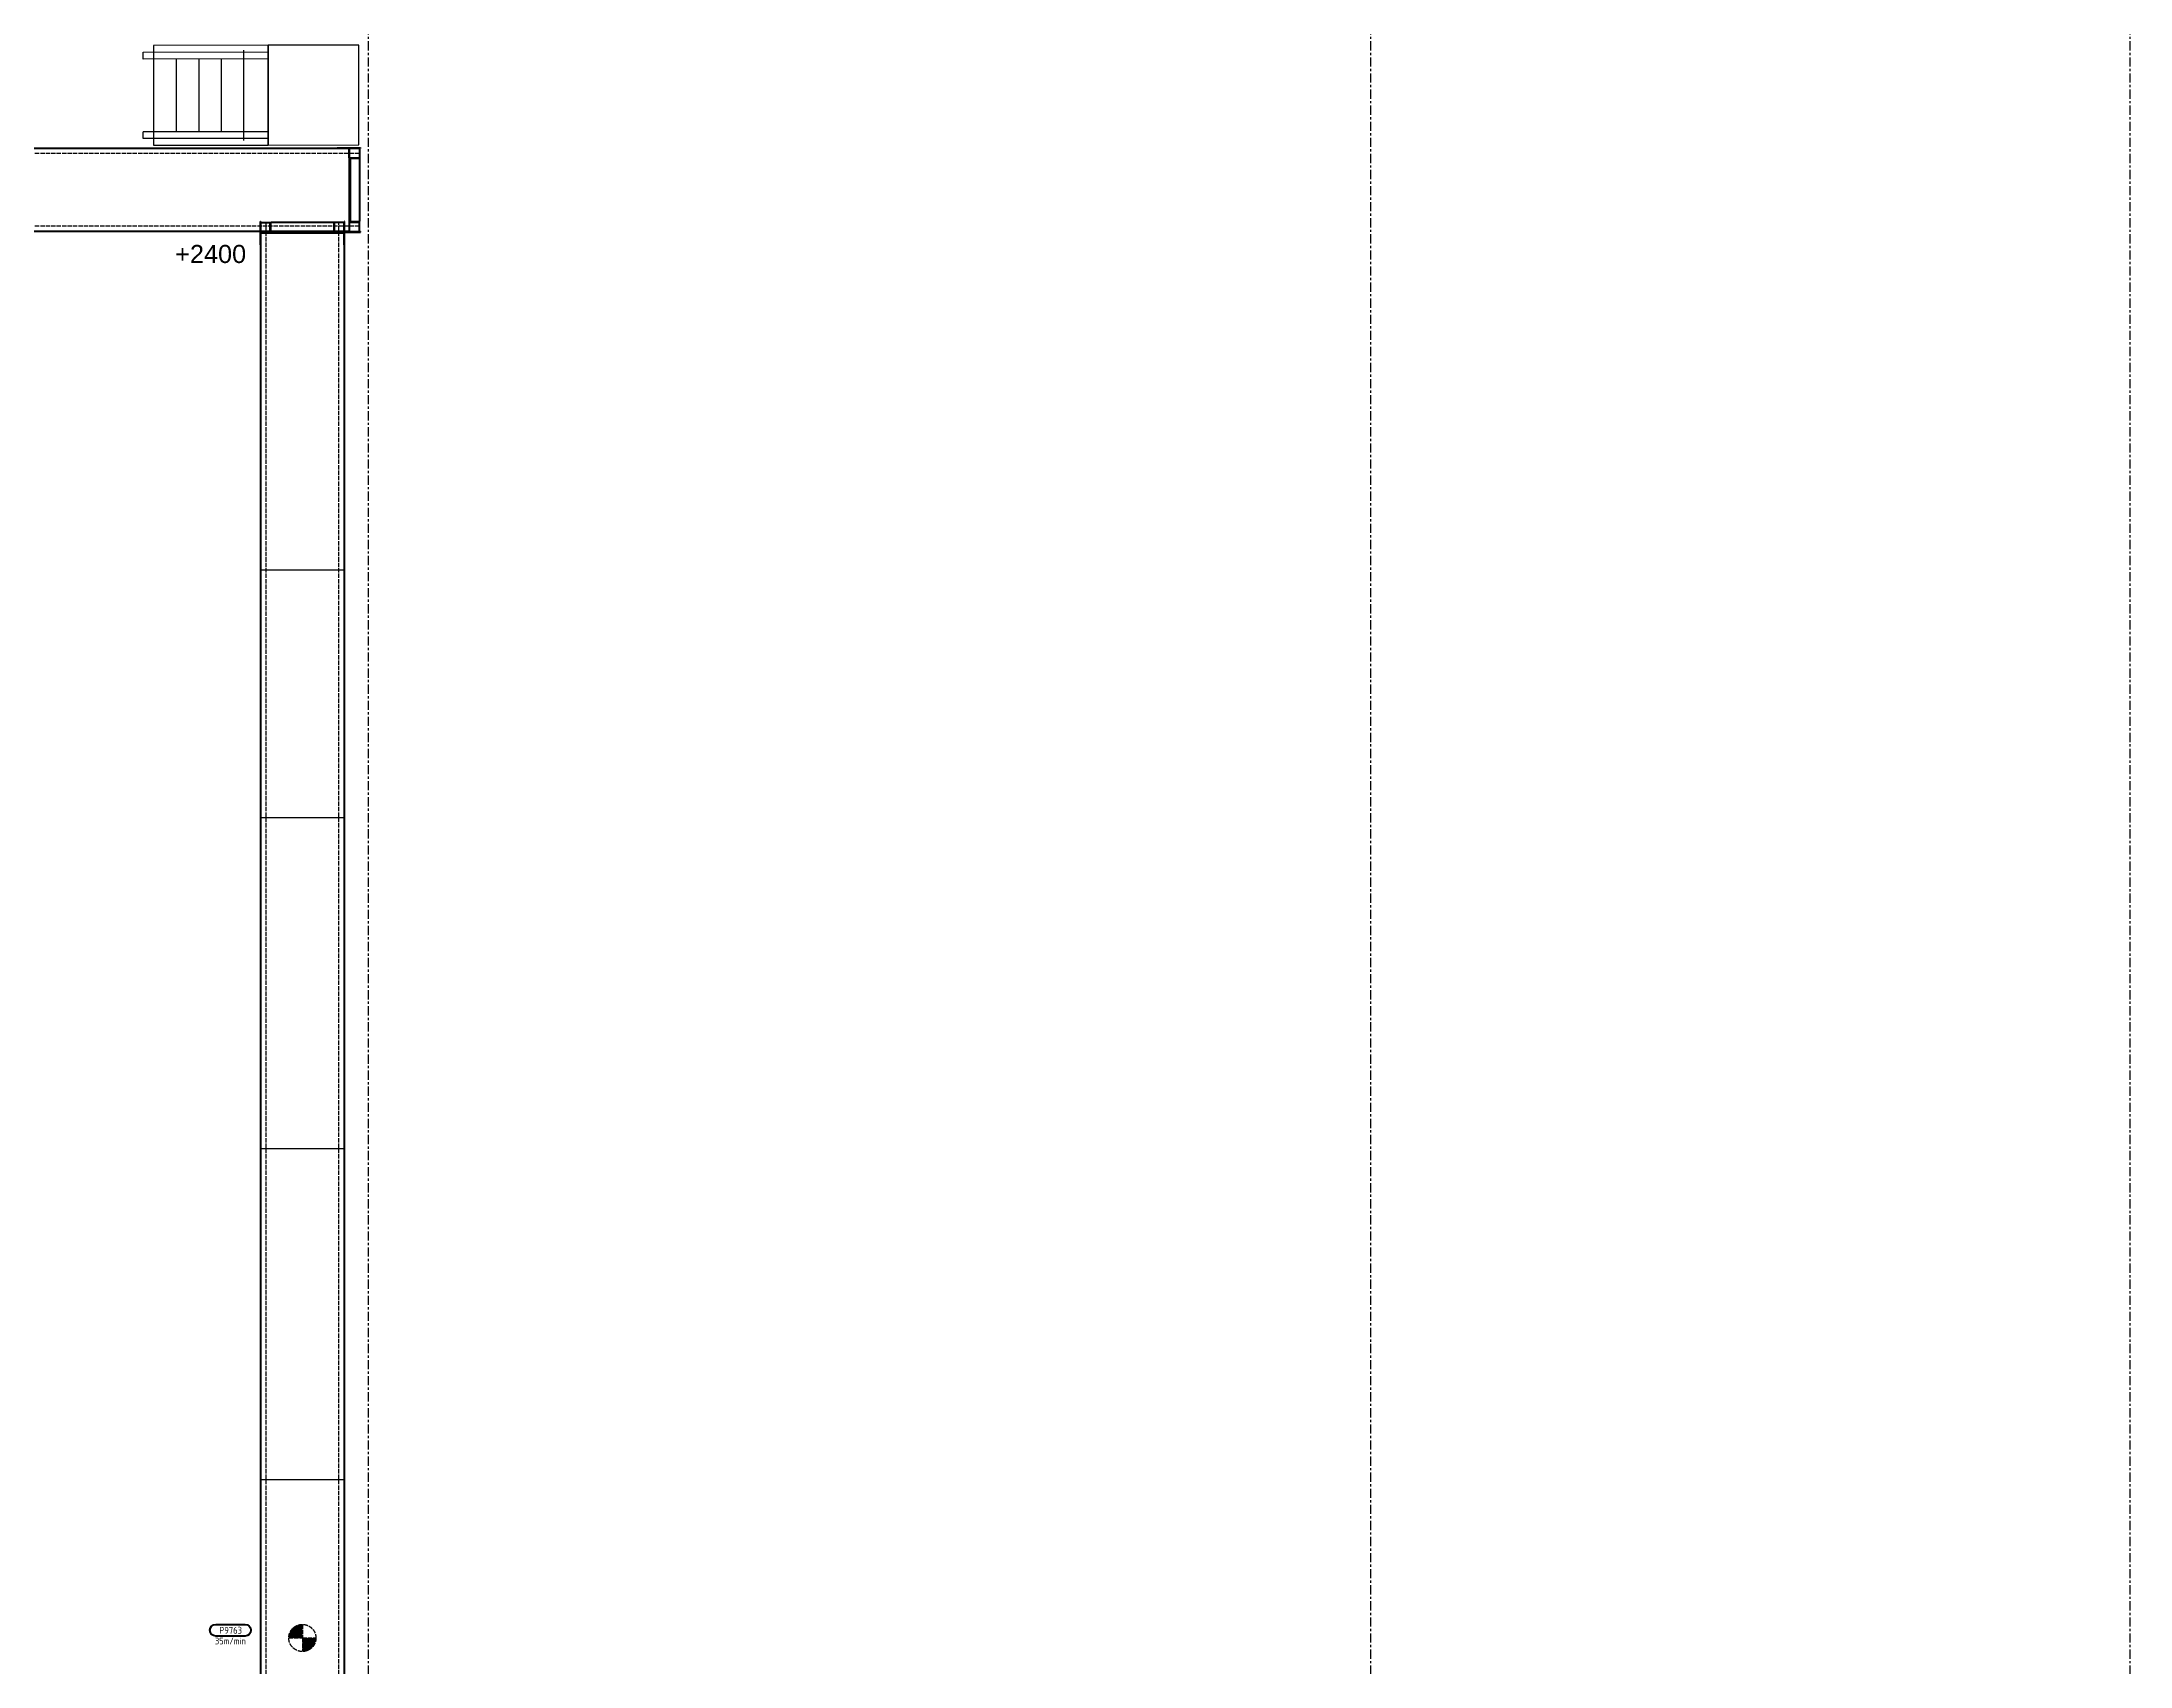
# Model space of a CAD drawing. Header units: millimetres. Extents: x -677815 to 406757, y -145898 to 39000.
# Drawn here: x 227987 to 251088, y -18598 to -639 of the extents above; entities that cross this region are included whole.
import ezdxf
from ezdxf.enums import TextEntityAlignment as Align

# ---------------------------------------------------------------- set-up
doc = ezdxf.new("R2010")
doc.units = ezdxf.units.MM
doc.header["$LTSCALE"] = 8
for name, pattern in [('Xref building Toll$0$Grid Line', [22.225, 12.7, -3.175, 3.175, -3.175]), ('Xref Conv Trash$0$AM_ISO02W050', [7.5, 6, -1.5]), ('Xref Conv Trash$0$AM_ISO08W050', [18, 12, -1.5, 3, -1.5])]:
    doc.linetypes.add(name, pattern=pattern)
doc.layers.add('Xref building Toll$0$S-GRID', color=8, linetype='Continuous')
for name, color, linetype, lineweight in [('Xref Conv Trash$0$Cont 2.5', 7, 'Continuous', 50), ('Xref Conv Trash$0$Conv - Trash', 1, 'Continuous', 25), ('Xref Conv Trash$0$Conveyor Speeds', 8, 'Xref Conv Trash$0$AM_ISO08W050', 25), ('Xref Conv Trash$0$Hidden', 9, 'Xref Conv Trash$0$AM_ISO02W050', 25), ('Xref Conv Trash$0$M-PLAT', 1, 'Continuous', 25), ('Xref Conv Trash$0$P_Number', 4, 'Continuous', 50), ('Xref Conv Trash$0$Text', 40, 'Continuous', 35)]:
    doc.layers.add(name, color=color, linetype=linetype, lineweight=lineweight)
doc.styles.add('Xref Conv Trash$0$Arial', font='arial.ttf', dxfattribs={"height": 2.950599})
doc.styles.add('Xref Conv Trash$0$STANDARD', font='ISOCP.SHX')

# ---------------------------------------------------------------- blocks, each defined once
blk = doc.blocks.new('*U146')
at = {"lineweight": 50}
for p, q in [((35715, 465), (35975, 465)), ((35715, 460), (35715, 465)), ((35975, 465), (35975, 460)), ((35715, 460), (35975, 460)), ((35851, 355), (35851, 460)), ((35851, 355), (35962, 355)), ((35866, 350), (35966, 350)), ((35866, 350), (35866, -351)), ((35962, 460), (35962, 355)), ((35966, 350), (35966, -351)), ((35715, -461), (35975, -461)), ((35715, -466), (35715, -461)), ((35851, -356), (35962, -356)), ((35851, -356), (35851, -461)), ((35866, -351), (35966, -351)), ((35962, -461), (35962, -356)), ((35975, -466), (35975, -461)), ((35715, -466), (35975, -466))]:
    blk.add_line(p, q, dxfattribs=at)
blk.add_lwpolyline([(3779, 460), (35849, 460), (35849, -461), (3779, -461)], close=True, dxfattribs=at)
at = {"layer": 'Xref Conv Trash$0$Hidden'}
for p, q in [((3834, 402), (35962, 402)), ((3834, -403), (35962, -403))]:
    blk.add_line(p, q, dxfattribs=at)
at = {"layer": 'Xref Conv Trash$0$Hidden', "const_width": 150}
for points in [[(20315, -75, -0.414214), (20240, 0, -0.414213)], [(20315, 75, -0.414214), (20390, 0, -0.414213)]]:
    blk.add_lwpolyline(points, format="xyb", dxfattribs=at)
at = {"layer": 'Xref Conv Trash$0$Hidden'}
for points in [[(20315, 150), (20315, 0)], [(20315, 0), (20165, 0)], [(20465, 0), (20315, 0)], [(20315, 0), (20315, -150)]]:
    blk.add_lwpolyline(points, dxfattribs=at)
blk.add_circle((20315, 0), 150, dxfattribs=at)
blk = doc.blocks.new('Xref Conv Trash$0$Pno2')
at = {"layer": 'Xref Conv Trash$0$Cont 2.5', "lineweight": 50}
blk.add_lwpolyline([(-6.47, 2.55), (6.32, 2.55, -1), (6.32, -2.54), (-6.47, -2.54, -1)], format="xyb", close=True, dxfattribs=at)
at = {"layer": 'Xref Conv Trash$0$Text', "color": 7, "style": 'Xref Conv Trash$0$STANDARD'}
blk.add_attdef('PNO', text='', height=3, dxfattribs=at).set_placement((0, 0), align=Align.MIDDLE)
blk = doc.blocks.new('*U148')
at = {"lineweight": 50}
for p, q in [((260, 466), (0, 466)), ((0, 466), (0, 460)), ((260, 460), (260, 466)), ((19195, 466), (19464, 466)), ((19195, 460), (19195, 466)), ((19464, 460), (19464, 466)), ((260, 460), (0, 460)), ((109, 350), (9, 350)), ((9, 350), (9, -350)), ((13, 460), (13, 356)), ((124, 356), (13, 356)), ((109, 350), (109, -350)), ((124, 356), (124, 460)), ((19195, 460), (19464, 460)), ((19331, 356), (19331, 460)), ((19331, 356), (19442, 356)), ((19346, 350), (19446, 350)), ((19346, 350), (19346, -350)), ((19442, 460), (19442, 356)), ((19446, 350), (19446, -350)), ((260, -460), (0, -460)), ((0, -466), (0, -460)), ((109, -350), (9, -350)), ((124, -356), (13, -356)), ((13, -460), (13, -356)), ((124, -356), (124, -460)), ((260, -466), (260, -460)), ((19195, -460), (19464, -460)), ((19195, -466), (19195, -460)), ((19331, -356), (19442, -356)), ((19331, -356), (19331, -460)), ((19346, -350), (19446, -350)), ((19442, -460), (19442, -356)), ((19464, -466), (19464, -460)), ((260, -466), (0, -466)), ((19195, -466), (19464, -466))]:
    blk.add_line(p, q, dxfattribs=at)
for p, q in [((126, 460), (126, -460)), ((3784, 460), (3784, -460)), ((7441, 460), (7441, -460)), ((11099, 460), (11099, -460)), ((14756, 460), (14756, -460)), ((18414, 460), (18414, -460))]:
    blk.add_line(p, q)
blk.add_lwpolyline([(126, 460), (19329, 460), (19329, -460), (126, -460)], close=True, dxfattribs=at)
at = {"layer": 'Xref Conv Trash$0$Hidden'}
for p, q in [((13, 402), (19442, 402)), ((13, -402), (19442, -402))]:
    blk.add_line(p, q, dxfattribs=at)
at = {"layer": 'Xref Conv Trash$0$Hidden', "const_width": 150}
for points in [[(13901, -75, -0.414214), (13826, 0, -0.414213)], [(13901, 75, -0.414214), (13976, 0, -0.414213)]]:
    blk.add_lwpolyline(points, format="xyb", dxfattribs=at)
at = {"layer": 'Xref Conv Trash$0$Hidden'}
for points in [[(13901, 150), (13901, 0)], [(13901, 0), (13751, 0)], [(14051, 0), (13901, 0)], [(13901, 0), (13901, -150)]]:
    blk.add_lwpolyline(points, dxfattribs=at)
blk.add_circle((13901, 0), 150, dxfattribs=at)
blk = doc.blocks.new('Xref Conv Trash$0$stairs short')
for p, q in [((2750, -3520), (2750, -2520)), ((3020, -2615), (1635, -2618)), ((1750, -2620), (1750, -3420)), ((1750, -2620), (1750, -3420)), ((1750, -2623), (1750, -3423)), ((2000, -2620), (2000, -3420)), ((2250, -2620), (2250, -3420)), ((2500, -2620), (2500, -3420)), ((3020, -3420), (1635, -3423))]:
    blk.add_line(p, q)
for points in [[(3020, -2540), (3020, -2615), (1635, -2618), (1635, -2543)], [(3020, -2465), (1750, -2468), (1750, -3572), (3020, -3569)], [(4020, -2463), (3020, -2465), (3020, -3569), (4020, -3567)], [(3020, -3420), (3020, -3495), (1635, -3498), (1635, -3423)]]:
    blk.add_lwpolyline(points, close=True)
blk = doc.blocks.new('Xref Conv Trash')
at = {"layer": 'Xref Conv Trash$0$Conv - Trash'}
for p, q in [((230410, -6478), (231331, -6478)), ((230410, -9217), (231331, -9217)), ((230410, -12875), (231331, -12875)), ((230410, -16533), (231331, -16533))]:
    blk.add_line(p, q, dxfattribs=at)
for name, p, rotation in [('*U148', (231513, -2277), 180), ('*U146', (230870, -38601), 89.99999999999999)]:
    blk.add_blockref(name, p, dxfattribs=dict(at, rotation=rotation))
at = {"layer": 'Xref Conv Trash$0$M-PLAT'}
blk.add_blockref('Xref Conv Trash$0$stairs short', (227473, 1788), dxfattribs=at)
at = {"layer": 'Xref Conv Trash$0$P_Number', "xscale": 25.4, "yscale": 25.4, "zscale": 25.4}
blk.add_blockref('Xref Conv Trash$0$Pno2', (230076, -18201), dxfattribs=at).add_auto_attribs({'PNO': 'P9763'})
at = {"layer": 'Xref Conv Trash$0$Conv - Trash', "insert": (230248, -3088), "char_height": 200, "width": 2947.07, "attachment_point": 9, "style": 'Xref Conv Trash$0$Arial'}
blk.add_mtext('+2400', dxfattribs=at)
at = {"layer": 'Xref Conv Trash$0$Conveyor Speeds', "insert": (229903, -18282), "char_height": 75, "attachment_point": 1, "style": 'Xref Conv Trash$0$STANDARD'}
blk.add_mtext_dynamic_manual_height_columns('35m/min', width=1630.75, gutter_width=11.4, heights=[0], dxfattribs=at)
blk = doc.blocks.new('Xref building Toll$0$Toll Grids')
at = {"layer": 'Xref building Toll$0$S-GRID', "linetype": 'Xref building Toll$0$Grid Line'}
for p, q in [((231601, -125373.3), (231601, 36031.5)), ((242688, -125373.3), (242688, 36031.5)), ((251088, -125373.3), (251088, 36031.5))]:
    blk.add_line(p, q, dxfattribs=at)
blk = doc.blocks.new('Xref building Toll')
blk.add_blockref('Xref building Toll$0$Toll Grids', (0, 0))

msp = doc.modelspace()

# ---------------------------------------------------------------- block references
for name in ['Xref building Toll', 'Xref Conv Trash']:
    msp.add_blockref(name, (0, 0))

doc.saveas('drawing.dxf')
